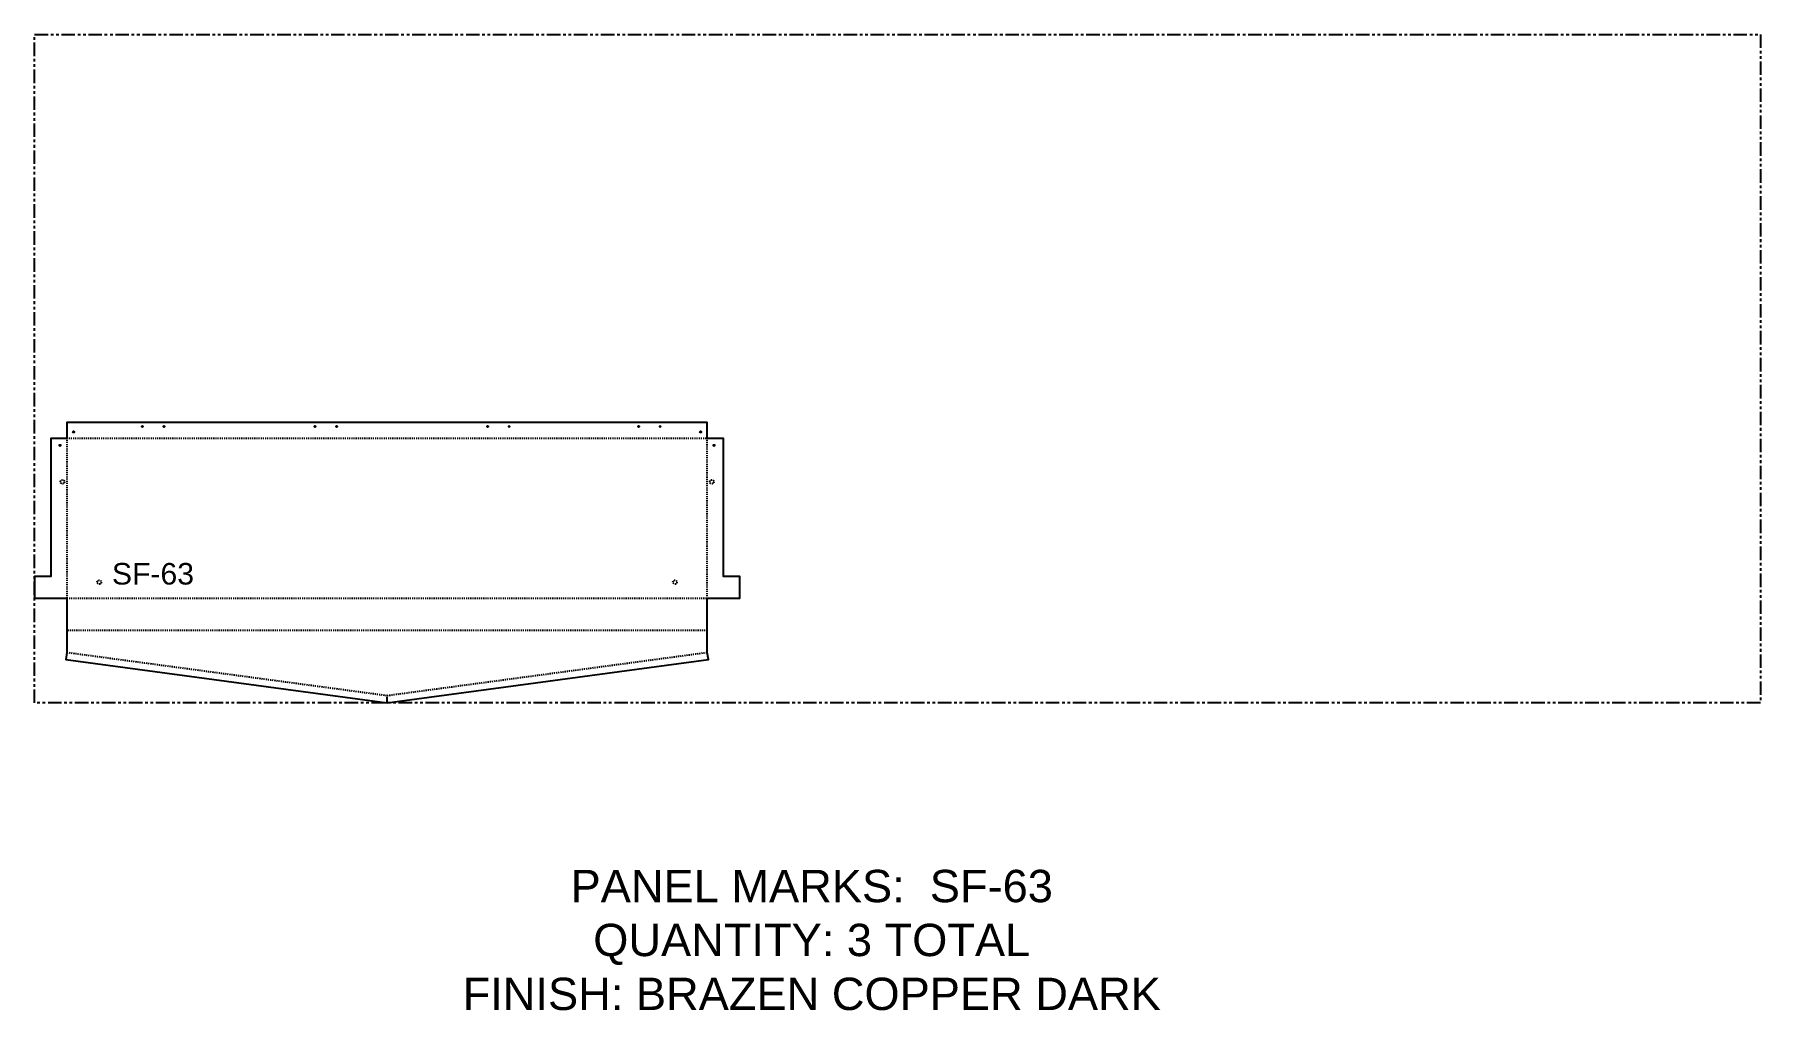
# Model space of a CAD drawing. Header units: inches. Extents: x 0 to 160, y -29 to 62.
import ezdxf

# ---------------------------------------------------------------- set-up
doc = ezdxf.new("R2010")
doc.units = ezdxf.units.IN
doc.header["$MEASUREMENT"] = 0
doc.linetypes.add('HIDDEN', pattern=[0.375, 0.25, -0.125])
doc.linetypes.add('PHANTOM', pattern=[2.5, 1.25, -0.25, 0.25, -0.25, 0.25, -0.25])
for name, color, linetype in [('CUT', 7, 'Continuous'), ('DIMS', 1, 'Continuous'), ('HOLES', 6, 'Continuous'), ('RELIEF', 82, 'Continuous'), ('ROUT', 1, 'HIDDEN'), ('SHEET', 5, 'PHANTOM'), ('TEXT', 2, 'PHANTOM'), ('WEEPS', 3, 'HIDDEN')]:
    doc.layers.add(name, color=color, linetype=linetype)
doc.styles.get("Standard").update_dxf_attribs({"font": 'arial.ttf'})

msp = doc.modelspace()

# ---------------------------------------------------------------- linework, layer by layer
at = {"layer": 'CUT', "ltscale": 0.25}
msp.add_lwpolyline([(62.37, 4.69), (62.37, 9.7), (65.37, 9.7), (65.37, 11.71), (63.87, 11.71), (63.87, 24.51), (62.37, 24.51), (62.37, 26.01), (3, 26.01), (3, 24.51), (1.5, 24.51), (1.5, 11.71), (0, 11.71), (0, 9.7), (3, 9.7), (3, 4.69), (2.91, 4.01), (32.69, 0), (62.47, 4.01), (62.37, 4.69)], dxfattribs=at)
at = {"layer": 'HOLES', "ltscale": 0.25}
for centre in [(10, 25.64), (12, 25.64), (26, 25.64), (28, 25.64), (42, 25.64), (44, 25.64), (56, 25.64), (58, 25.64), (3.62, 25.14), (61.75, 25.14), (2.37, 23.89), (63, 23.89)]:
    msp.add_circle(centre, 0.0625, dxfattribs=at)
at = {"layer": 'RELIEF'}
msp.add_line((32.69, 0), (32.69, 0.57), dxfattribs=at)
at = {"layer": 'ROUT', "ltscale": 0.25}
for p, q in [((63.87, 24.51), (1.5, 24.51)), ((62.37, 6.7), (3, 6.7))]:
    msp.add_line(p, q, dxfattribs=at)
for points in [[(3, 26.01), (3, 4.69), (32.69, 0.69), (62.37, 4.69), (62.37, 26.01)], [(0, 11.71), (0, 9.7), (65.37, 9.7), (65.37, 11.71)]]:
    msp.add_lwpolyline(points, dxfattribs=at)
at = {"layer": 'SHEET'}
msp.add_lwpolyline([(0, 62), (160, 62), (160, 0), (0, 0)], close=True, dxfattribs=at)
at = {"layer": 'WEEPS', "ltscale": 0.25}
for centre in [(2.59, 20.51), (62.78, 20.51), (6, 11.2), (59.37, 11.2)]:
    msp.add_circle(centre, 0.188, dxfattribs=at)

# ---------------------------------------------------------------- texts
at = {"layer": 'DIMS', "ltscale": 0.25, "insert": (10.98, 10.95), "char_height": 2, "attachment_point": 8}
msp.add_mtext_dynamic_manual_height_columns('SF-63', width=3.0859, gutter_width=10, heights=[2.07], dxfattribs=at)
at = {"layer": 'TEXT', "insert": (72.05, -22.01), "char_height": 3, "attachment_point": 5}
msp.add_mtext_dynamic_manual_height_columns('PANEL MARKS:  SF-63\\PQUANTITY: 3 TOTAL\\PFINISH: BRAZEN COPPER DARK', width=199.7409, gutter_width=1, heights=[0], dxfattribs=at)

doc.saveas('drawing.dxf')
